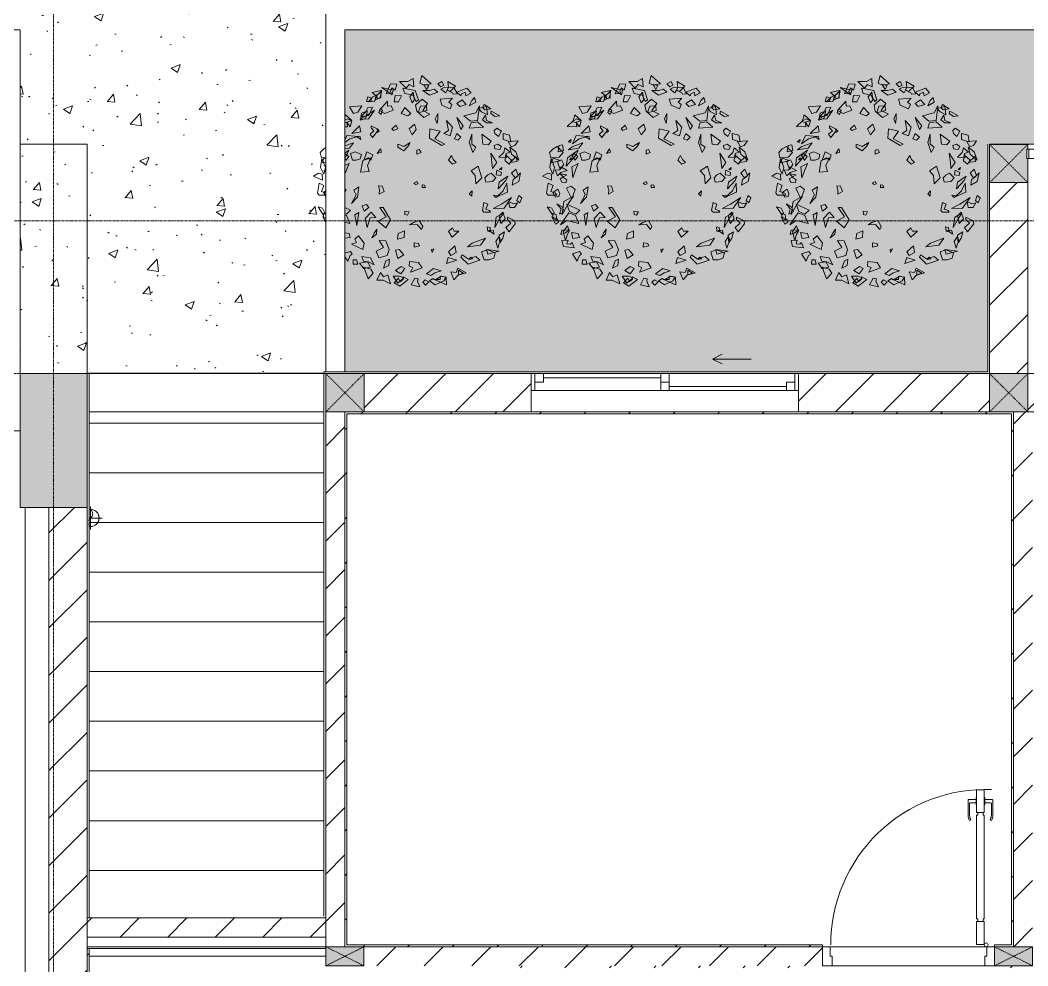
# Model space of a CAD drawing. Header units: millimetres. Extents: x 5359 to 218750, y -16347 to 109893.
# Drawn here: x 83377 to 88653, y 41437 to 46387 of the extents above; entities that cross this region are included whole.
import ezdxf

# ---------------------------------------------------------------- set-up
doc = ezdxf.new("R2010")
doc.units = ezdxf.units.MM
for name, pattern in [('Dash', [6, 3, -3]), ('Grid Line', [22.225, 12.7, -3.175, 3.175, -3.175]), ('IMPORT-CENTER _3_', [10.16, 6.35, -1.27, 1.27, -1.27]), ('IMPORT-Overhead', [3.96875, 2.38125, -1.5875])]:
    doc.linetypes.add(name, pattern=pattern)
for name, color, linetype, lineweight in [('0-1', 7, 'Continuous', 5), ('A-AREA-1', 41, 'IMPORT-Overhead', 9), ('A-DETL-GENF-1', 9, 'Continuous', 9), ('A-DOOR-1', 9, 'Continuous', 9), ('A-FLOR', 192, 'Continuous', 9), ('A-FLOR-1', 9, 'Continuous', 9), ('A-FLOR-HRAL', 11, 'Continuous', 9), ('A-FLOR-PATT', 8, 'Continuous', 9), ('A-GLAZ', 151, 'Continuous', 9), ('A-WALL', 113, 'Continuous', 9), ('A-WALL-1', 53, 'Continuous', 18), ('A-WALL-2', 9, 'Continuous', 9), ('A-WALL-3', 113, 'Continuous', 18), ('A-WALL-PATT-1', 10, 'Continuous', 9), ('A-WALL-PATT-2', 9, 'Continuous', 9), ('A-WALL-PATT-3', 111, 'Continuous', 9), ('G-IMPT', 8, 'Continuous', 9), ('G-IMPT-1', 8, 'IMPORT-CENTER _3_', 9), ('I-WALL-1', 53, 'Continuous', 18), ('I-WALL-2', 9, 'Continuous', 9), ('L-PLNT', 71, 'Continuous', 9), ('M-EQPM', 50, 'Continuous', 9), ('S-BEAM-1', 9, 'Continuous', 9), ('S-COLS', 52, 'Continuous', 9), ('S-COLS-1', 253, 'Continuous', 5), ('S-COLS-2', 53, 'Continuous', 18), ('S-COLS-3', 9, 'Continuous', 9), ('S-COLS-4', 52, 'Continuous', 18), ('S-COLS-5', 52, 'Dash', 9), ('S-COLS-HDLN', 52, 'Dash', 9), ('S-COLS-HDLN-1', 9, 'Dash', 9), ('S-GRID-1', 1, 'Grid Line', 9), ('S-STRS', 31, 'Continuous', 9)]:
    doc.layers.add(name, color=color, linetype=linetype, lineweight=lineweight)
pattern_1 = [(45, (0, 0), (-116.67262, 116.67262), [])]
pattern_2 = [(45, (0, 0), (-124.4508, 124.4508), [])]

# ---------------------------------------------------------------- blocks, each defined once
blk = doc.blocks.new('NCV_TKTC_KET CAU_rvt-1-TKCS_MB ĐỊNH VỊ CỔNG-HÀNG RÀO')
at = {"layer": 'S-COLS-1'}
blk.add_hatch(color=256, dxfattribs=at).paths.add_polyline_path([(83377.6, 43836.9), (83727.6, 43836.9), (83727.6, 44536.9), (83377.6, 44536.9)])
at = {"layer": 'S-BEAM-1'}
for p, q in [((80552.3, 44236.9), (83377.6, 44236.9)), ((83402.6, 43836.9), (83402.6, 40536.9)), ((83737.6, 41487.4), (84977.2, 41487.4))]:
    blk.add_line(p, q, dxfattribs=at)
at = {"layer": 'S-COLS-2'}
for p, q in [((83727.6, 44536.9), (83377.6, 44536.9)), ((83377.6, 44536.9), (83377.6, 43836.9)), ((83727.6, 43836.9), (83727.6, 44536.9)), ((83377.6, 43836.9), (83727.6, 43836.9))]:
    blk.add_line(p, q, dxfattribs=at)
blk = doc.blocks.new('DOOR_CW_01 CANH MO-PANEL KINH - DIW_01-900x2200-CỬA GỖ VÂN LAMINATE-553375-TKCS_MB ĐỊNH VỊ CỔNG-HÀNG RÀO')
at = {"layer": 'A-DETL-GENF-1'}
for p, q in [((-397, -182), (-397, -62)), ((-397, -62), (-357, -62)), ((-357, -62), (-357, -182)), ((-357, -182), (-397, -182)), ((-397, -196), (-391, -196)), ((-397, -738), (-397, -196)), ((-391, -196), (-391, -182)), ((-391, -182), (-363, -182)), ((-363, -182), (-363, -196)), ((-357, -196), (-363, -196)), ((-357, -196), (-357, -738)), ((-442, -737), (-442, -816.5)), ((-434, -799.5), (-434, -737)), ((-433.9, -711.2), (-427.3, -715.8)), ((-397, -738), (-391, -738)), ((-391, -752), (-391, -738)), ((-357, -738), (-363, -738)), ((-363, -738), (-363, -752)), ((-320.1, -711.2), (-326.7, -715.8)), ((-320, -799.5), (-320, -737)), ((-312, -737), (-312, -816.5)), ((-357, -752), (-397, -752)), ((-397, -752), (-397, -872)), ((-363, -752), (-391, -752)), ((-357, -872), (-357, -752)), ((-399, -820.5), (-438, -820.5)), ((-399, -803.5), (-430, -803.5)), ((-399, -792.2), (-399, -831.8)), ((-397, -792.2), (-399, -792.2)), ((-399, -831.8), (-397, -831.8)), ((-397, -792.2), (-397, -831.8)), ((-357, -792.2), (-357, -831.8)), ((-357, -792.2), (-355, -792.2)), ((-355, -831.8), (-357, -831.8)), ((-355, -792.2), (-355, -831.8)), ((-355, -803.5), (-324, -803.5)), ((-355, -820.5), (-316, -820.5)), ((-397, -872), (-357, -872))]:
    blk.add_line(p, q, dxfattribs=at)
blk.add_circle((-407, -60), 10, dxfattribs=at)
for centre, radius, start, end in [((-407, -60), 814, 268, 0), ((-397, -737), 45, 145, 180), ((-397, -737), 37, 145, 180), ((-357, -737), 37, 0, 35), ((-357, -737), 45, 360, 35), ((-438, -816.5), 4, 180, 270), ((-430, -799.5), 4, 180, 270), ((-324, -799.5), 4, 270, 0), ((-316, -816.5), 4, 270, 0)]:
    blk.add_arc(centre, radius, start, end, dxfattribs=at)
at = {"layer": 'A-DOOR-1'}
for p, q in [((-450, -50), (-450, 50)), ((-450, 50), (-400, 50)), ((-400, 50), (-400, 0)), ((400, 0), (400, 50)), ((400, 50), (450, 50)), ((450, 50), (450, -50)), ((-410, -50), (-450, -50)), ((-410, 0), (-410, -50)), ((-400, 0), (-410, 0)), ((-407, -50), (-382, -50)), ((410, 0), (400, 0)), ((410, -50), (410, 0)), ((450, -50), (410, -50))]:
    blk.add_line(p, q, dxfattribs=at)
blk = doc.blocks.new('G1_SOF - BO TRU - 100x200-V45-TKCS_MB ĐỊNH VỊ CỔNG-HÀNG RÀO')
at = {"layer": 'S-COLS-3'}
blk.add_hatch(color=256, dxfattribs=at).paths.add_polyline_path([(50, 100), (-50, 100), (-50, -100), (50, -100), (50, -64.6)])
at = {"layer": 'S-COLS-2'}
for p, q in [((-50, 100), (50, 100)), ((-50, -100), (-50, 100)), ((50, 100), (50, -100))]:
    blk.add_line(p, q, dxfattribs=at)
at = {"layer": 'S-COLS-HDLN-1'}
for p, q in [((50, -100), (-50, 100)), ((-50, -100), (50, 100))]:
    blk.add_line(p, q, dxfattribs=at)
blk = doc.blocks.new('G1_SOF - BO TRU - 100x200-V26-TKCS_MB ĐỊNH VỊ CỔNG-HÀNG RÀO')
at = {"layer": 'S-COLS-3'}
blk.add_hatch(color=256, dxfattribs=at).paths.add_polyline_path([(-50, -100), (50, -100), (50, 100), (-50, 100)])
at = {"layer": 'S-COLS-2'}
for p, q in [((-50, 100), (50, 100)), ((-50, -100), (-50, 100)), ((50, 100), (50, -100)), ((50, -100), (-50, -100))]:
    blk.add_line(p, q, dxfattribs=at)
at = {"layer": 'S-COLS-HDLN-1'}
for p, q in [((50, -100), (-50, 100)), ((-50, -100), (50, 100))]:
    blk.add_line(p, q, dxfattribs=at)
blk = doc.blocks.new('NCV_TKTC_TANG 1_rvt-1-TKCS_MB ĐỊNH VỊ CỔNG-HÀNG RÀO')
at = {"layer": 'A-WALL-PATT-1'}
h = blk.add_hatch(dxfattribs=at)
h.set_pattern_fill('FP_2', color=256, style=0, pattern_type=2)
h.set_pattern_definition(pattern_2)
h.paths.add_polyline_path([(84977.6, 41536.9), (85077.6, 41536.9), (85077.6, 44336.6), (84977.6, 44336.6), (84977.6, 42827.8)])
h = blk.add_hatch(dxfattribs=at)
h.set_pattern_fill('FP_2', color=256, style=0, pattern_type=2)
h.set_pattern_definition(pattern_2)
h.paths.add_polyline_path([(88577.6, 41536.9), (88677.6, 41536.9), (88677.6, 44336.6), (88577.6, 44336.6), (88577.6, 42827.8)])
h = blk.add_hatch(dxfattribs=at)
h.set_pattern_fill('FP_2', color=256, style=0, pattern_type=2)
h.set_pattern_definition(pattern_2)
h.paths.add_polyline_path([(85247.4, 41436.9), (87577.6, 41436.9), (87577.6, 41536.9), (85177.2, 41536.9), (85177.2, 41436.9)])
at = {"layer": 'A-WALL-PATT-2'}
h = blk.add_hatch(dxfattribs=at)
h.set_pattern_fill('FP_3', color=256, style=0, pattern_type=2)
h.set_pattern_definition(pattern_1)
h.paths.add_polyline_path([(85077.6, 41536.9), (85087.6, 41536.9), (85087.6, 44336.9), (85077.6, 44336.9), (85077.6, 42827.8)])
h = blk.add_hatch(dxfattribs=at)
h.set_pattern_fill('FP_3', color=256, style=0, pattern_type=2)
h.set_pattern_definition(pattern_1)
h.paths.add_polyline_path([(85247.4, 44326.9), (88577.6, 44326.9), (88577.6, 44336.9), (85087.6, 44336.9), (85087.6, 44326.9)])
h = blk.add_hatch(dxfattribs=at)
h.set_pattern_fill('FP_3', color=256, style=0, pattern_type=2)
h.set_pattern_definition(pattern_1)
h.paths.add_polyline_path([(88567.6, 41536.9), (88577.6, 41536.9), (88577.6, 44326.9), (88567.6, 44326.9), (88567.6, 41546.9)])
h = blk.add_hatch(dxfattribs=at)
h.set_pattern_fill('FP_3', color=256, style=0, pattern_type=2)
h.set_pattern_definition(pattern_1)
h.paths.add_polyline_path([(83737.6, 40446.9), (83737.6, 41526.9), (83727.6, 41526.9), (83727.6, 40446.9)])
h = blk.add_hatch(dxfattribs=at)
h.set_pattern_fill('FP_3', color=256, style=0, pattern_type=2)
h.set_pattern_definition(pattern_1)
h.paths.add_polyline_path([(88477.6, 41536.9), (88567.6, 41536.9), (88567.6, 41546.9), (88477.6, 41546.9)])
h.paths.add_polyline_path([(85087.6, 41536.9), (87577.6, 41536.9), (87577.6, 41546.9), (85087.6, 41546.9)])
h = blk.add_hatch(dxfattribs=at)
h.set_pattern_fill('FP_3', color=256, style=0, pattern_type=2)
h.set_pattern_definition(pattern_1)
h.paths.add_polyline_path([(88677.6, 41426.9), (88687.6, 41426.9), (88687.6, 41436.9), (88477.6, 41436.9), (88477.6, 41426.9), (88485.6, 41426.9)])
h.paths.add_polyline_path([(87569.6, 41426.9), (87577.6, 41426.9), (87577.6, 41436.9), (85877.6, 41436.9), (85877.6, 41426.9), (85887.6, 41426.9)])
at = {"layer": 'A-FLOR-1'}
for p, q in [((87617.6, 41536.9), (88437.6, 41536.9)), ((88437.6, 41536.9), (87617.6, 41536.9)), ((88427.6, 41436.9), (87627.6, 41436.9)), ((87627.6, 41436.9), (88427.6, 41436.9))]:
    blk.add_line(p, q, dxfattribs=at)
at = {"layer": 'A-WALL-1'}
for p, q in [((84977.6, 44336.6), (84977.6, 41536.9)), ((85077.6, 44336.6), (84977.6, 44336.6)), ((85077.6, 41536.9), (85077.6, 44336.6)), ((88677.6, 44336.6), (88577.6, 44336.6)), ((88577.6, 44336.6), (88577.6, 41536.9))]:
    blk.add_line(p, q, dxfattribs=at)
at = {"layer": 'A-WALL-2'}
for p, q in [((85177.2, 41536.9), (87577.6, 41536.9)), ((87577.6, 41536.9), (85177.2, 41536.9)), ((87617.6, 41536.9), (88437.6, 41536.9)), ((88427.6, 41436.9), (87627.6, 41436.9))]:
    blk.add_line(p, q, dxfattribs=at)
at = {"layer": 'I-WALL-1'}
for p, q in [((85087.6, 44336.9), (85077.6, 44336.9)), ((85077.6, 44336.9), (85077.6, 41536.9)), ((86052.6, 44336.9), (85087.6, 44336.9)), ((85087.6, 41546.9), (85087.6, 44326.9)), ((85087.6, 44326.9), (88567.6, 44326.9)), ((88577.6, 44336.9), (87452.6, 44336.9)), ((88567.6, 44326.9), (88567.6, 41546.9)), ((88577.6, 44326.9), (88577.6, 44336.9)), ((88577.6, 41536.9), (88577.6, 44326.9)), ((83727.6, 41526.9), (83727.6, 40446.9)), ((83737.6, 41526.9), (83727.6, 41526.9)), ((83737.6, 40446.9), (83737.6, 41526.9)), ((87577.6, 41546.9), (85087.6, 41546.9)), ((87577.6, 41536.9), (87577.6, 41546.9)), ((88567.6, 41546.9), (88477.6, 41546.9)), ((88477.6, 41546.9), (88477.6, 41536.9))]:
    blk.add_line(p, q, dxfattribs=at)
at = {"layer": 'I-WALL-2'}
for p, q in [((83727.6, 41536.9), (84977.2, 41536.9)), ((84977.2, 41526.9), (83737.6, 41526.9))]:
    blk.add_line(p, q, dxfattribs=at)
at = {"layer": 'A-DOOR-1', "rotation": 180}
blk.add_blockref('DOOR_CW_01 CANH MO-PANEL KINH - DIW_01-900x2200-CỬA GỖ VÂN LAMINATE-553375-TKCS_MB ĐỊNH VỊ CỔNG-HÀNG RÀO', (88027.6, 41486.9), dxfattribs=at)
at = {"layer": 'S-COLS-3', "rotation": 270.0000000000011}
for name, p in [('G1_SOF - BO TRU - 100x200-V26-TKCS_MB ĐỊNH VỊ CỔNG-HÀNG RÀO', (85077.2, 41486.9)), ('G1_SOF - BO TRU - 100x200-V45-TKCS_MB ĐỊNH VỊ CỔNG-HÀNG RÀO', (88577.6, 41486.9))]:
    blk.add_blockref(name, p, dxfattribs=at)
blk = doc.blocks.new('1_FAMILY RVT - W01-WxH 1400x1400xmm-389822-TKCS_MB ĐỊNH VỊ CỔNG-HÀNG RÀO')
at = {"layer": 'A-GLAZ'}
for p, q in [((248.4, 172.39), (299.2, 197.79)), ((248.4, 172.39), (299.2, 146.99)), ((248.4, 172.39), (451.6, 172.39)), ((-700, 96.19), (-700, -103.81)), ((700, 96.19), (-700, 96.19)), ((-700, 96.19), (-636.5, 96.19)), ((-680.95, 96.19), (-680.95, 7.29)), ((-636.5, 96.19), (-22.225, 96.19)), ((-636.5, 96.19), (-636.5, 51.74)), ((-636.5, 73.965), (-22.225, 73.965)), ((-22.225, 7.29), (-22.225, 96.19)), ((-22.225, 96.19), (22.225, 96.19)), ((22.225, 96.19), (680.95, 96.19)), ((22.225, 96.19), (22.225, 7.29)), ((680.95, 96.19), (700, 96.19)), ((680.95, 96.19), (680.95, 7.29)), ((700, -103.81), (700, 96.19)), ((-700, 7.29), (-680.95, 7.29)), ((-636.5, 51.74), (-680.95, 51.74)), ((-680.95, 7.29), (-22.225, 7.29)), ((22.225, 51.74), (-22.225, 51.74)), ((-22.225, 7.29), (22.225, 7.29)), ((22.225, 29.515), (636.5, 29.515)), ((22.225, 7.29), (636.5, 7.29)), ((636.5, 51.74), (636.5, 7.29)), ((680.95, 51.74), (636.5, 51.74)), ((636.5, 7.29), (700, 7.29)), ((-700, -103.81), (700, -103.81))]:
    blk.add_line(p, q, dxfattribs=at)
blk = doc.blocks.new('Railing - 50 x 10mm-1251311-TKCS_MB ĐỊNH VỊ CỔNG-HÀNG RÀO')
at = {"layer": 'A-FLOR-HRAL'}
for p, q in [((25, 5), (-25, 5)), ((-25, 5), (-25, -5)), ((25, -5), (25, 5)), ((-25, -5), (25, -5))]:
    blk.add_line(p, q, dxfattribs=at)
blk = doc.blocks.new('Railing - Railing-1601247-TKCS_MB ĐỊNH VỊ CỔNG-HÀNG RÀO')
at = {"layer": 'A-FLOR-HRAL'}
for p, q in [((91647.6, 45712.4), (88657.6, 45712.4)), ((88657.6, 45662.4), (91647.6, 45662.4))]:
    blk.add_line(p, q, dxfattribs=at)
at = {"extrusion": (0, 0, -1), "zscale": -1, "rotation": 90}
for p in [(-88652.6, 45687.4), (-91652.6, 45687.4)]:
    blk.add_blockref('Railing - 50 x 10mm-1251311-TKCS_MB ĐỊNH VỊ CỔNG-HÀNG RÀO', p, dxfattribs=at)
blk = doc.blocks.new('TKTC_XREF_251221_MB TANG 1 - TKTC_XREF_260130_MB TANG 1_dwg_$cc-V225-TKCS_MB ĐỊNH VỊ CỔNG-HÀNG RÀO')
at = {"layer": 'G-IMPT'}
for centre, radius, start, end in [((0, 0), 0.5, 80.07721, 279.15902), ((0, 0), 0.5, 90, 270), ((0.188, 0.25), 0.313, 126.8699, 233.1301), ((-0.188, -0.25), 0.313, 15.86253, 53.1301), ((-0.188, -0.25), 0.312, 306.8699, 343.71778)]:
    blk.add_arc(centre, radius, start, end, dxfattribs=at)
at = {"layer": 'G-IMPT-1'}
for p, q in [((0, -0.673), (0, 0.673)), ((-0.673, 0), (0.089, 0))]:
    blk.add_line(p, q, dxfattribs=at)
blk = doc.blocks.new('TKTC_XREF_251221_MB TANG 1 - TKTC_XREF_260130_MB TANG 1_dwg-4202109-TKCS_MB ĐỊNH VỊ CỔNG-HÀNG RÀO')
at = {"layer": 'G-IMPT'}
blk.add_line((-108099.1, -355607.7), (-114699.1, -355607.7), dxfattribs=at)
at = {"layer": 'G-IMPT', "flags": 128}
blk.add_lwpolyline([(-118184.1, -356807.7), (-119424.1, -356807.7), (-119424.1, -355607.7), (-119774.5, -355607.7)], dxfattribs=at)
at = {"extrusion": (0, 0, -1), "xscale": 90.00000000005068, "yscale": 90.00000000005068, "zscale": -90.00000000005069, "rotation": 0.3740267799372842}
blk.add_blockref('TKTC_XREF_251221_MB TANG 1 - TKTC_XREF_260130_MB TANG 1_dwg_$cc-V225-TKCS_MB ĐỊNH VỊ CỔNG-HÀNG RÀO', (119406.1, -357565.5), dxfattribs=at)
blk = doc.blocks.new('TKTC_XREF_251221_MB TANG 1 - TKTC_XREF_251221_MB TANG 1-2038492-TKCS_MB ĐỊNH VỊ CỔNG-HÀNG RÀO')
blk.add_blockref('TKTC_XREF_251221_MB TANG 1 - TKTC_XREF_260130_MB TANG 1_dwg-4202109-TKCS_MB ĐỊNH VỊ CỔNG-HÀNG RÀO', (169499.1, 384109.7))
blk = doc.blocks.new('CAY BACH TRINH - CAY BACH TRINH_dwg-V274-TKCS_MB ĐỊNH VỊ CỔNG-HÀNG RÀO')
at = {"layer": 'G-IMPT'}
for p, q in [((-1595, 553), (-1563, 571)), ((-1250, 598), (-1109, 650)), ((-1619, 320), (-1563, 337)), ((-1250, -505), (-1224, -515)), ((-1173, -669), (-1250, -651))]:
    blk.add_line(p, q, dxfattribs=at)
at = {"layer": 'G-IMPT', "flags": 128}
for points in [[(-357, 1653), (-250, 1541), (-201, 1603), (-123, 1566), (-133, 1703), (-220, 1653)], [(7, 1749), (-25, 1628), (43, 1591), (160, 1616)], [(335, 1653), (267, 1616), (316, 1566), (365, 1591)], [(423, 1516), (443, 1553), (433, 1653), (560, 1578), (472, 1491)], [(-715, 1368), (-728, 1408), (-805, 1472), (-663, 1508), (-663, 1385)], [(-648, 1504), (-672, 1392), (-758, 1347), (-746, 1419), (-706, 1444)], [(-477, 1437), (-459, 1512), (-646, 1555)], [(-578, 1452), (-505, 1613), (-404, 1608), (-431, 1511), (-482, 1548), (-505, 1489), (-486, 1456)], [(-83, 1327), (-48, 1351), (-99, 1506), (-301, 1542), (-270, 1454), (-140, 1428)], [(23, 1503), (131, 1428), (267, 1478), (209, 1528), (131, 1503)], [(121, 1587), (40, 1602), (86, 1521)], [(533, 1553), (590, 1452), (520, 1446), (509, 1467), (423, 1512), (399, 1468), (319, 1525), (383, 1562)], [(579, 1478), (745, 1541), (813, 1466), (725, 1416), (716, 1478), (657, 1453), (647, 1416)], [(-874, 1403), (-896, 1328), (-826, 1327), (-809, 1379)], [(-870, 1320), (-769, 1323), (-719, 1438), (-798, 1395)], [(-556, 1333), (-692, 1179), (-600, 1129), (-460, 1181), (-492, 1255), (-553, 1247)], [(-428, 1425), (-446, 1319), (-376, 1318), (-327, 1420)], [(-133, 1478), (-191, 1403), (-152, 1303), (-113, 1353)], [(14, 1366), (-94, 1266), (-74, 1166), (43, 1066), (140, 1116), (23, 1178), (101, 1291)], [(511, 1378), (306, 1366), (335, 1266), (472, 1203), (501, 1278), (452, 1316)], [(667, 1353), (579, 1291), (628, 1241), (735, 1278)], [(871, 1391), (823, 1341), (784, 1253), (891, 1316)], [(-1174, 1238), (-1112, 1130), (-1037, 1152), (-972, 1252)], [(-766, 1181), (-866, 1042), (-1009, 1038), (-900, 1094)], [(-996, 1019), (-915, 1047), (-883, 1171), (-978, 1137)], [(-989, 1076), (-860, 1099), (-799, 1231), (-876, 1225), (-913, 1152)], [(-697, 1145), (-671, 1210), (-634, 1180), (-660, 1114)], [(-269, 1228), (-328, 1128), (-220, 1091), (-172, 1128)], [(-50, 1140), (92, 1178), (86, 1252), (-14, 1249)], [(696, 1091), (891, 1141), (949, 1253), (920, 1016), (803, 1003)], [(1064, 1244), (1080, 1108), (985, 1158), (937, 1212)], [(1027, 1278), (998, 1228), (1037, 1191), (1135, 1203)], [(1144, 1166), (1135, 1128), (1203, 1078), (1281, 1091)], [(267, 1128), (228, 1041), (257, 966), (267, 1041)], [(413, 1016), (443, 853), (365, 803), (472, 766), (511, 903)], [(647, 866), (579, 1066), (686, 928)], [(813, 978), (784, 891), (1018, 903), (920, 991)], [(1047, 1103), (998, 1028), (1066, 978), (1164, 978), (1066, 1016)], [(-1010, 928), (-1137, 803), (-990, 828)], [(-840, 791), (-799, 735), (-718, 839), (-724, 876), (-821, 927), (-821, 894), (-775, 847)], [(-717, 878), (-717, 816), (-688, 841)], [(-415, 941), (-483, 878), (-454, 853), (-386, 878)], [(-113, 953), (-201, 878), (-152, 778), (-84, 866)], [(140, 878), (131, 728), (335, 603), (384, 628), (218, 716), (306, 841)], [(1261, 753), (1203, 803), (1193, 853), (1232, 891), (1310, 841)], [(-993, 702), (-1009, 756), (-1064, 751)], [(579, 803), (540, 716), (599, 691), (647, 741)], [(823, 791), (784, 653), (842, 491), (891, 578), (823, 628)], [(988, 791), (1008, 628), (1096, 616), (1144, 678)], [(1339, 702), (1463, 665), (1444, 774), (1337, 802)], [(1422, 673), (1471, 586), (1531, 604), (1583, 684)], [(-1065, 367), (-1127, 366), (-1158, 473), (-1082, 500), (-981, 458), (-1000, 389)], [(-942, 366), (-893, 503), (-795, 453), (-825, 366), (-873, 403)], [(-721, 477), (-654, 499), (-671, 550)], [(-220, 591), (-289, 516), (-386, 578), (-386, 628), (-289, 591), (-181, 653)], [(-74, 528), (-35, 541), (-6, 491), (-74, 466)], [(1310, 591), (1252, 628), (1193, 603), (1203, 553), (1281, 541)], [(1270, 413), (1394, 410), (1386, 473), (1452, 496), (1368, 568), (1347, 490)], [(1447, 578), (1476, 466), (1593, 366), (1544, 503)], [(-1597, 135), (-1570, 248), (-1626, 391), (-1648, 247)], [(-855, 181), (-881, 279), (-825, 405), (-958, 362), (-994, 169)], [(491, 441), (443, 366), (511, 303), (569, 328), (521, 378)], [(1135, 478), (1232, 328), (1164, 228), (1154, 328)], [(1378, 453), (1369, 353), (1437, 303), (1476, 366)], [(1553, 425), (1451, 325), (1568, 345)], [(813, 191), (881, 116), (891, -22), (988, 78), (930, 266)], [(1310, 166), (1300, 116), (1222, 128), (1232, 203)], [(1319, 245), (1280, 215), (1311, 205)], [(1476, 153), (1534, 78), (1583, 116), (1544, 216)], [(-1619, 40), (-1622, 139), (-1683, 152), (-1767, 105)], [(-74, 16), (-123, -9), (-94, -34), (-55, -22)], [(1085, 125), (1140, 155), (1218, 75), (1163, 15), (1054, 5), (1038, 75)], [(1256, -105), (1272, 5), (1412, 105), (1381, 35)], [(1624, 156), (1594, 16), (1487, -41), (1502, 50), (1551, 81)], [(-1145, -345), (-1046, -242), (-1021, -71), (-1105, -125), (-1069, -201)], [(-688, -191), (-610, -147), (-641, -60), (-704, -55), (-685, -122)], [(11, -79), (65, -80), (51, -44), (11, -37)], [(832, -134), (784, -184), (823, -222)], [(1398, -9), (1408, -159), (1232, -234), (1339, -134)], [(1085, -355), (1023, -325), (999, -455), (1023, -485), (1132, -485), (1116, -455), (1054, -435)], [(1477, -247), (1352, -421), (1173, -426), (1309, -356)], [(1179, -205), (1218, -245), (1264, -215)], [(1427, -309), (1447, -409), (1525, -409), (1573, -334), (1505, -346)], [(1563, -293), (1595, -211), (1641, -250), (1609, -331)], [(-1604, -526), (-1578, -497), (-1615, -421), (-1690, -396)], [(-1024, -493), (-1058, -702), (-1088, -530)], [(-935, -470), (-860, -411), (-900, -361), (-966, -383)], [(-888, -735), (-838, -578), (-745, -570), (-823, -487), (-921, -590)], [(-582, -741), (-504, -613), (-626, -407), (-681, -406), (-575, -561), (-711, -631)], [(-229, -532), (-269, -525), (-272, -467), (-200, -477)], [(1330, -484), (1271, -546), (1300, -671), (1369, -596)], [(-129, -656), (-34, -622), (23, -722), (0, -767), (-69, -688), (-193, -693)], [(1202, -735), (1225, -565), (1350, -495), (1280, -595)], [(1384, -736), (1435, -805), (1537, -675), (1529, -628), (1408, -565), (1408, -607), (1465, -665)], [(-811, -903), (-736, -844), (-727, -764), (-770, -826)], [(-393, -926), (-281, -901), (-277, -790), (-378, -835)], [(614, -795), (506, -893), (444, -803), (510, -740), (536, -796)], [(1124, -735), (1132, -805), (1085, -795), (1077, -725)], [(1193, -846), (1173, -780), (1104, -785)], [(1359, -809), (1271, -859), (1281, -984), (1330, -909)], [(-1144, -1010), (-957, -1095), (-936, -993), (-1027, -873), (-1088, -926), (-1063, -982)], [(-698, -1231), (-557, -1193), (-527, -1096), (-584, -953), (-693, -951), (-619, -1061), (-741, -1124)], [(-120, -1056), (-31, -1033), (-45, -997), (-117, -988)], [(1048, -911), (967, -1024), (753, -1052), (829, -993)], [(1249, -1075), (1218, -965), (1272, -885), (1295, -955), (1272, -995)], [(-384, -1242), (-286, -1181), (-363, -1098), (-424, -1108)], [(176, -1143), (205, -1087), (168, -1096)], [(550, -1034), (443, -1134), (482, -1196), (569, -1146)], [(1103, -1266), (1025, -1267), (986, -1133), (1081, -1099), (1208, -1151), (1184, -1238)], [(1066, -1096), (1086, -1171), (1271, -1121)], [(-1117, -1335), (-1039, -1334), (-1059, -1267), (-1114, -1266)], [(-883, -1296), (-1010, -1321), (-942, -1409), (-834, -1384)], [(-771, -1348), (-831, -1232), (-975, -1212), (-947, -1284), (-866, -1298)], [(-622, -1399), (-535, -1360), (-523, -1254), (-580, -1280)], [(-180, -1469), (12, -1396), (-45, -1309), (-194, -1290), (-200, -1370), (-142, -1392)], [(411, -1324), (581, -1272), (441, -1226)], [(667, -1184), (647, -1221), (764, -1334), (959, -1271), (891, -1209), (764, -1246)], [(775, -1261), (835, -1251), (807, -1222)], [(-872, -1573), (-787, -1482), (-829, -1416), (-944, -1384)], [(-505, -1659), (-547, -1509), (-620, -1542), (-671, -1472), (-727, -1598), (-626, -1595)], [(-336, -1491), (-270, -1405), (-332, -1372), (-423, -1439)], [(323, -1445), (199, -1404), (83, -1492), (153, -1523), (221, -1476)], [(731, -1476), (595, -1400), (567, -1474), (481, -1461), (531, -1590), (600, -1516)], [(608, -1509), (686, -1484), (608, -1434)], [(-386, -1646), (-464, -1534), (-357, -1534), (-289, -1559)], [(-215, -1584), (-355, -1693), (-443, -1641), (-373, -1567), (-346, -1624), (-297, -1583), (-299, -1545)], [(-55, -1574), (-63, -1616), (-24, -1708), (-167, -1674), (-109, -1565)], [(69, -1680), (123, -1624), (62, -1590), (23, -1629)], [(228, -1671), (131, -1609), (189, -1571), (209, -1584), (306, -1584), (306, -1534), (404, -1546), (365, -1609)], [(411, -1674), (406, -1550), (330, -1534), (226, -1592)]]:
    blk.add_lwpolyline(points, close=True, dxfattribs=at)
for points in [[(-1250, 911), (-1208, 910), (-1218, 988), (-1136, 1017), (-1240, 1107), (-1250, 1073)], [(-1164, 910), (-1135, 1007), (-1204, 1044), (-1250, 1018)], [(-1250, 990), (-1216, 980), (-1164, 910)], [(-1250, 695), (-1217, 768), (-1027, 752), (-1169, 714), (-1250, 653)], [(-1563, 410), (-1634, 403), (-1653, 491), (-1595, 553)], [(-1109, 650), (-1174, 560), (-1250, 550)], [(-1250, 482), (-1185, 528), (-1224, 441), (-1250, 412)], [(-1563, 388), (-1595, 398), (-1619, 320)], [(-1250, 474), (-1188, 428), (-1232, 366), (-1250, 391)], [(-1250, 277), (-1183, 312), (-1221, 219), (-1250, 142)], [(-1595, -47), (-1673, -9), (-1702, -172), (-1673, -209), (-1563, -209)], [(-1563, -169), (-1634, -147), (-1595, -47)], [(-1563, -225), (-1599, -161), (-1563, -138)], [(-1250, -161), (-1232, -115), (-1250, -102)], [(-1224, -515), (-1157, -451), (-1250, -408)], [(-1563, -582), (-1613, -563), (-1563, -662)], [(-1563, -603), (-1595, -596), (-1604, -509), (-1563, -518)], [(-1250, -532), (-1227, -542), (-1173, -669)], [(-1250, -912), (-1163, -901), (-1183, -834), (-1250, -823)], [(-1250, -1155), (-1162, -1128), (-1130, -1172)], [(-1130, -1172), (-1165, -1196), (-1203, -1289), (-1250, -1213)]]:
    blk.add_lwpolyline(points, dxfattribs=at)
blk = doc.blocks.new('CAY BACH TRINH - CAY BACH TRINH-V275-TKCS_MB ĐỊNH VỊ CỔNG-HÀNG RÀO')
at = {"xscale": 0.3200000000000001, "yscale": 0.3200000000000001, "zscale": 0.3200000000000001}
blk.add_blockref('CAY BACH TRINH - CAY BACH TRINH_dwg-V274-TKCS_MB ĐỊNH VỊ CỔNG-HÀNG RÀO', (0, 0), dxfattribs=at)
blk = doc.blocks.new('CAY BACH TRINH - CAY BACH TRINH_dwg-2249800-TKCS_MB ĐỊNH VỊ CỔNG-HÀNG RÀO')
at = {"layer": 'G-IMPT', "flags": 128}
for points in [[(-357, 1653), (-250, 1541), (-201, 1603), (-123, 1566), (-133, 1703), (-220, 1653)], [(7, 1749), (-25, 1628), (43, 1591), (160, 1616)], [(335, 1653), (267, 1616), (316, 1566), (365, 1591)], [(423, 1516), (443, 1553), (433, 1653), (560, 1578), (472, 1491)], [(-715, 1368), (-728, 1408), (-805, 1472), (-663, 1508), (-663, 1385)], [(-648, 1504), (-672, 1392), (-758, 1347), (-746, 1419), (-706, 1444)], [(-477, 1437), (-459, 1512), (-646, 1555)], [(-578, 1452), (-505, 1613), (-404, 1608), (-431, 1511), (-482, 1548), (-505, 1489), (-486, 1456)], [(-83, 1327), (-48, 1351), (-99, 1506), (-301, 1542), (-270, 1454), (-140, 1428)], [(23, 1503), (131, 1428), (267, 1478), (209, 1528), (131, 1503)], [(121, 1587), (40, 1602), (86, 1521)], [(533, 1553), (590, 1452), (520, 1446), (509, 1467), (423, 1512), (399, 1468), (319, 1525), (383, 1562)], [(579, 1478), (745, 1541), (813, 1466), (725, 1416), (716, 1478), (657, 1453), (647, 1416)], [(-874, 1403), (-896, 1328), (-826, 1327), (-809, 1379)], [(-870, 1320), (-769, 1323), (-719, 1438), (-798, 1395)], [(-556, 1333), (-692, 1179), (-600, 1129), (-460, 1181), (-492, 1255), (-553, 1247)], [(-428, 1425), (-446, 1319), (-376, 1318), (-327, 1420)], [(-133, 1478), (-191, 1403), (-152, 1303), (-113, 1353)], [(14, 1366), (-94, 1266), (-74, 1166), (43, 1066), (140, 1116), (23, 1178), (101, 1291)], [(511, 1378), (306, 1366), (335, 1266), (472, 1203), (501, 1278), (452, 1316)], [(667, 1353), (579, 1291), (628, 1241), (735, 1278)], [(871, 1391), (823, 1341), (784, 1253), (891, 1316)], [(-1174, 1238), (-1112, 1130), (-1037, 1152), (-972, 1252)], [(-766, 1181), (-866, 1042), (-1009, 1038), (-900, 1094)], [(-996, 1019), (-915, 1047), (-883, 1171), (-978, 1137)], [(-989, 1076), (-860, 1099), (-799, 1231), (-876, 1225), (-913, 1152)], [(-697, 1145), (-671, 1210), (-634, 1180), (-660, 1114)], [(-269, 1228), (-328, 1128), (-220, 1091), (-172, 1128)], [(-50, 1140), (92, 1178), (86, 1252), (-14, 1249)], [(696, 1091), (891, 1141), (949, 1253), (920, 1016), (803, 1003)], [(1064, 1244), (1080, 1108), (985, 1158), (937, 1212)], [(1027, 1278), (998, 1228), (1037, 1191), (1135, 1203)], [(1144, 1166), (1135, 1128), (1203, 1078), (1281, 1091)], [(-1364, 914), (-1208, 910), (-1218, 988), (-1136, 1017), (-1240, 1107), (-1267, 1010)], [(-1164, 910), (-1135, 1007), (-1204, 1044), (-1282, 1000), (-1216, 980)], [(267, 1128), (228, 1041), (257, 966), (267, 1041)], [(413, 1016), (443, 853), (365, 803), (472, 766), (511, 903)], [(647, 866), (579, 1066), (686, 928)], [(813, 978), (784, 891), (1018, 903), (920, 991)], [(1047, 1103), (998, 1028), (1066, 978), (1164, 978), (1066, 1016)], [(-1010, 928), (-1137, 803), (-990, 828)], [(-840, 791), (-799, 735), (-718, 839), (-724, 876), (-821, 927), (-821, 894), (-775, 847)], [(-717, 878), (-717, 816), (-688, 841)], [(-415, 941), (-483, 878), (-454, 853), (-386, 878)], [(-113, 953), (-201, 878), (-152, 778), (-84, 866)], [(140, 878), (131, 728), (335, 603), (384, 628), (218, 716), (306, 841)], [(1261, 753), (1203, 803), (1193, 853), (1232, 891), (1310, 841)], [(-1302, 703), (-1351, 666), (-1312, 653)], [(-1279, 631), (-1217, 768), (-1027, 752), (-1169, 714)], [(-993, 702), (-1009, 756), (-1064, 751)], [(579, 803), (540, 716), (599, 691), (647, 741)], [(823, 791), (784, 653), (842, 491), (891, 578), (823, 628)], [(988, 791), (1008, 628), (1096, 616), (1144, 678)], [(1339, 702), (1463, 665), (1444, 774), (1337, 802)], [(1422, 673), (1471, 586), (1531, 604), (1583, 684)], [(-1595, 553), (-1527, 591), (-1429, 491), (-1497, 416), (-1634, 403), (-1653, 491)], [(-1424, 524), (-1440, 618), (-1501, 607), (-1513, 501)], [(-1380, 266), (-1361, 403), (-1185, 528), (-1224, 441)], [(-1109, 650), (-1174, 560), (-1345, 537), (-1285, 585)], [(-1065, 367), (-1127, 366), (-1158, 473), (-1082, 500), (-981, 458), (-1000, 389)], [(-942, 366), (-893, 503), (-795, 453), (-825, 366), (-873, 403)], [(-721, 477), (-654, 499), (-671, 550)], [(-220, 591), (-289, 516), (-386, 578), (-386, 628), (-289, 591), (-181, 653)], [(-74, 528), (-35, 541), (-6, 491), (-74, 466)], [(1310, 591), (1252, 628), (1193, 603), (1203, 553), (1281, 541)], [(1270, 413), (1394, 410), (1386, 473), (1452, 496), (1368, 568), (1347, 490)], [(1447, 578), (1476, 466), (1593, 366), (1544, 503)], [(-1597, 135), (-1570, 248), (-1626, 391), (-1648, 247)], [(-1619, 320), (-1482, 361), (-1595, 398)], [(-1478, 213), (-1422, 297), (-1459, 373), (-1523, 336)], [(-1328, 370), (-1279, 378), (-1302, 402)], [(-1283, 435), (-1251, 475), (-1188, 428), (-1232, 366)], [(-855, 181), (-881, 279), (-825, 405), (-958, 362), (-994, 169)], [(491, 441), (443, 366), (511, 303), (569, 328), (521, 378)], [(1135, 478), (1232, 328), (1164, 228), (1154, 328)], [(1378, 453), (1369, 353), (1437, 303), (1476, 366)], [(1553, 425), (1451, 325), (1568, 345)], [(-1363, 198), (-1471, 259), (-1494, 200), (-1562, 210), (-1523, 107), (-1467, 166)], [(-1274, 77), (-1290, 255), (-1183, 312), (-1221, 219)], [(813, 191), (881, 116), (891, -22), (988, 78), (930, 266)], [(1310, 166), (1300, 116), (1222, 128), (1232, 203)], [(1319, 245), (1280, 215), (1311, 205)], [(1476, 153), (1534, 78), (1583, 116), (1544, 216)], [(-1619, 40), (-1622, 139), (-1683, 152), (-1767, 105)], [(-1482, 60), (-1448, -1), (-1384, -6), (-1369, 43), (-1433, 90)], [(-1478, 141), (-1429, 91), (-1371, 128)], [(-74, 16), (-123, -9), (-94, -34), (-55, -22)], [(1085, 125), (1140, 155), (1218, 75), (1163, 15), (1054, 5), (1038, 75)], [(1256, -105), (1272, 5), (1412, 105), (1381, 35)], [(1624, 156), (1594, 16), (1487, -41), (1502, 50), (1551, 81)], [(-1595, -47), (-1673, -9), (-1702, -172), (-1673, -209), (-1536, -209), (-1556, -172), (-1634, -147)], [(-1515, -106), (-1486, -178), (-1501, -227), (-1553, -242), (-1599, -161)], [(-1291, -267), (-1232, -115), (-1304, -62), (-1376, -95)], [(-1145, -345), (-1046, -242), (-1021, -71), (-1105, -125), (-1069, -201)], [(-688, -191), (-610, -147), (-641, -60), (-704, -55), (-685, -122)], [(11, -79), (65, -80), (51, -44), (11, -37)], [(832, -134), (784, -184), (823, -222)], [(1398, -9), (1408, -159), (1232, -234), (1339, -134)], [(-1449, -521), (-1419, -309), (-1263, -222), (-1351, -346)], [(1085, -355), (1023, -325), (999, -455), (1023, -485), (1132, -485), (1116, -455), (1054, -435)], [(1477, -247), (1352, -421), (1173, -426), (1309, -356)], [(1179, -205), (1218, -245), (1264, -215)], [(1427, -309), (1447, -409), (1525, -409), (1573, -334), (1505, -346)], [(1563, -293), (1595, -211), (1641, -250), (1609, -331)], [(-1604, -526), (-1578, -497), (-1615, -421), (-1690, -396)], [(-1489, -516), (-1411, -473), (-1448, -396), (-1534, -351), (-1465, -430)], [(-1224, -515), (-1157, -451), (-1369, -353), (-1324, -476)], [(-1024, -493), (-1058, -702), (-1088, -530)], [(-935, -470), (-860, -411), (-900, -361), (-966, -383)], [(-888, -735), (-838, -578), (-745, -570), (-823, -487), (-921, -590)], [(-582, -741), (-504, -613), (-626, -407), (-681, -406), (-575, -561), (-711, -631)], [(-229, -532), (-269, -525), (-272, -467), (-200, -477)], [(1330, -484), (1271, -546), (1300, -671), (1369, -596)], [(-1553, -680), (-1504, -649), (-1521, -598), (-1613, -563)], [(-1546, -521), (-1536, -609), (-1595, -596), (-1604, -509)], [(-1173, -669), (-1368, -622), (-1473, -694), (-1336, -498), (-1227, -542)], [(-129, -656), (-34, -622), (23, -722), (0, -767), (-69, -688), (-193, -693)], [(1202, -735), (1225, -565), (1350, -495), (1280, -595)], [(1384, -736), (1435, -805), (1537, -675), (1529, -628), (1408, -565), (1408, -607), (1465, -665)], [(-1468, -852), (-1402, -831), (-1326, -772), (-1450, -777)], [(-1390, -946), (-1429, -809), (-1361, -709), (-1332, -796), (-1361, -846)], [(-1270, -915), (-1163, -901), (-1183, -834), (-1295, -817)], [(-811, -903), (-736, -844), (-727, -764), (-770, -826)], [(-393, -926), (-281, -901), (-277, -790), (-378, -835)], [(614, -795), (506, -893), (444, -803), (510, -740), (536, -796)], [(1124, -735), (1132, -805), (1085, -795), (1077, -725)], [(1193, -846), (1173, -780), (1104, -785)], [(1359, -809), (1271, -859), (1281, -984), (1330, -909)], [(-1251, -1066), (-1426, -1044), (-1452, -946), (-1351, -943), (-1371, -1002), (-1308, -1008), (-1282, -979)], [(-1144, -1010), (-957, -1095), (-936, -993), (-1027, -873), (-1088, -926), (-1063, -982)], [(-698, -1231), (-557, -1193), (-527, -1096), (-584, -953), (-693, -951), (-619, -1061), (-741, -1124)], [(-120, -1056), (-31, -1033), (-45, -997), (-117, -988)], [(1048, -911), (967, -1024), (753, -1052), (829, -993)], [(1249, -1075), (1218, -965), (1272, -885), (1295, -955), (1272, -995)], [(-1130, -1172), (-1165, -1196), (-1203, -1289), (-1280, -1164), (-1162, -1128)], [(-384, -1242), (-286, -1181), (-363, -1098), (-424, -1108)], [(176, -1143), (205, -1087), (168, -1096)], [(550, -1034), (443, -1134), (482, -1196), (569, -1146)], [(1103, -1266), (1025, -1267), (986, -1133), (1081, -1099), (1208, -1151), (1184, -1238)], [(1066, -1096), (1086, -1171), (1271, -1121)], [(-1117, -1335), (-1039, -1334), (-1059, -1267), (-1114, -1266)], [(-883, -1296), (-1010, -1321), (-942, -1409), (-834, -1384)], [(-771, -1348), (-831, -1232), (-975, -1212), (-947, -1284), (-866, -1298)], [(-622, -1399), (-535, -1360), (-523, -1254), (-580, -1280)], [(-180, -1469), (12, -1396), (-45, -1309), (-194, -1290), (-200, -1370), (-142, -1392)], [(411, -1324), (581, -1272), (441, -1226)], [(667, -1184), (647, -1221), (764, -1334), (959, -1271), (891, -1209), (764, -1246)], [(775, -1261), (835, -1251), (807, -1222)], [(-872, -1573), (-787, -1482), (-829, -1416), (-944, -1384)], [(-505, -1659), (-547, -1509), (-620, -1542), (-671, -1472), (-727, -1598), (-626, -1595)], [(-336, -1491), (-270, -1405), (-332, -1372), (-423, -1439)], [(323, -1445), (199, -1404), (83, -1492), (153, -1523), (221, -1476)], [(731, -1476), (595, -1400), (567, -1474), (481, -1461), (531, -1590), (600, -1516)], [(608, -1509), (686, -1484), (608, -1434)], [(-386, -1646), (-464, -1534), (-357, -1534), (-289, -1559)], [(-215, -1584), (-355, -1693), (-443, -1641), (-373, -1567), (-346, -1624), (-297, -1583), (-299, -1545)], [(-55, -1574), (-63, -1616), (-24, -1708), (-167, -1674), (-109, -1565)], [(69, -1680), (123, -1624), (62, -1590), (23, -1629)], [(228, -1671), (131, -1609), (189, -1571), (209, -1584), (306, -1584), (306, -1534), (404, -1546), (365, -1609)], [(411, -1674), (406, -1550), (330, -1534), (226, -1592)]]:
    blk.add_lwpolyline(points, close=True, dxfattribs=at)
blk = doc.blocks.new('CAY BACH TRINH - CAY BACH TRINH-2249732-TKCS_MB ĐỊNH VỊ CỔNG-HÀNG RÀO')
at = {"xscale": 0.3200000000000001, "yscale": 0.3200000000000001, "zscale": 0.3200000000000001}
blk.add_blockref('CAY BACH TRINH - CAY BACH TRINH_dwg-2249800-TKCS_MB ĐỊNH VỊ CỔNG-HÀNG RÀO', (0, 0), dxfattribs=at)
blk = doc.blocks.new('G1_SOF - BO TRU - 200x200-3050151-TKCS_MB ĐỊNH VỊ CỔNG-HÀNG RÀO')
at = {"layer": 'S-COLS-HDLN'}
for p, q in [((-100, 100), (100, -100)), ((100, 100), (-100, -100))]:
    blk.add_line(p, q, dxfattribs=at)

msp = doc.modelspace()

# ---------------------------------------------------------------- hatches: boundary and pattern name
at = {"layer": 'A-FLOR-PATT'}
h = msp.add_hatch(dxfattribs=at)
h.set_pattern_fill('FP_28', color=256, style=0, pattern_type=2)
h.set_pattern_definition([(49.939, (0, 295.25), (480.9652, -41.9927), [50.229, -552.516]), (355.011, (0, 295.25), (-93.0436, 503.3083), [40.233, -442.562]), (100.473, (40.1, 291.75), (387.928, 461.3167), [42.653, -469.183]), (46.123, (0, 429.1), (715.6494, -110.7496), [75.354, -828.892]), (96.65, (59.64, 419.84), (626.744, 651.8067), [63.977, -703.745]), (351.203, (0, 429.1), (626.7443, 651.807), [60.347, -663.821]), (20.959, (67.06, 395.6), (400.2623, -269.4007), [50.278, -553.06]), (326.057, (67.06, 395.6), (163.157, 485.214), [40.207, -442.273]), (71.414, (100.4, 373.17), (563.421, 215.8094), [42.659, -469.252]), (37.441, (0, 295.25), (8.1522, 222.74632), [7.37, -429.488, 7.37, -441.548, -443.893]), (37.441, (0, 295.25), (8.1522, 222.74632), [-885.776, 7.37, -436.523]), (7.484, (0, 295.25), (176.4047, 263.90976), [7.376, -248.769, 7.376, -419.755, -169.31]), (7.484, (0, 295.25), (176.4047, 263.90976), [-683.276, 7.376, -161.934]), (327.556, (-149.53, 295.25), (357.96035, -15.0901), [7.372, -160.165, 7.372, -515.342, -693.6]), (327.556, (-149.53, 295.25), (357.96035, -15.0901), [-690.25, 7.372, -686.229]), (317.561, (-216.6, 295.25), (391.0617, 66.9809), [7.369, -210.35, 7.369, -339.641, -492.38]), (317.561, (-216.6, 295.25), (391.0617, 66.9809), [-564.729, 7.369, -485.011])])
h.paths.add_polyline_path([(83737.6, 44536.9), (84967.6, 44536.9), (84967.6, 44546.9), (84977.6, 44546.9), (84977.6, 46437.4), (84967.6, 46437.4), (84967.6, 47586.3), (75927.6, 47586.3), (75927.6, 44547.4), (75937.6, 44547.4), (75937.6, 44536.9), (77527.6, 44536.9), (77528, 46336.9), (83377.6, 46336.9), (83377.6, 44536.9), (83727.6, 44536.9)])
h = msp.add_hatch(dxfattribs=at)
h.set_pattern_fill('FP_14', color=256, style=0, pattern_type=2)
h.set_pattern_definition([(0, (167.64, 11.2), (558.8, 558.8), [83.82, -16.764, 22.352, -16.764, -419.1]), (0, (167.64, 11.2), (558.8, 558.8), [-139.7, 83.82, -335.28]), (0, (139.7, 27.94), (558.8, 558.8), [55.88, -41.91, 83.82, -41.91, -335.28]), (0, (139.7, 27.94), (558.8, 558.8), [-223.52, 55.88, -279.4]), (0, (335.3, 251.46), (558.8, 558.8), [69.85, -27.94, 69.85, -391.16]), (0, (55.9, 363.2), (558.8, 558.8), [27.94, -55.88, 27.94, -447.04]), (90, (111.76, 363.2), (-558.8, 558.8), [50.292, -508.508]), (90, (279.4, 27.94), (-558.8, 558.8), [55.88, -502.92]), (90, (419.1, 251.46), (-558.8, 558.8), [55.88, -502.92]), (45, (352.04, 22.35), (0, 558.7996), [55.88, -734.383]), (135, (206.76, 22.35), (-558.7996, 0), [55.88, -734.383]), (63.435, (335.28, 25.15), (-0.0005, 558.8001), [55.88, -1193.635]), (75.964, (307.34, 27.94), (-0.00237, 558.80038), [55.88, -2248.111]), (75.964, (447.04, 251.46), (-0.00237, 558.80038), [44.704, -2259.287]), (75.964, (122.94, 363.22), (-0.00237, 558.80038), [39.116, -2264.875]), (104.036, (251.46, 27.94), (0.00237, 558.80038), [55.88, -2248.111]), (104.036, (391.16, 251.46), (0.00237, 558.80038), [44.704, -2259.287]), (104.036, (100.58, 363.22), (0.00237, 558.80038), [39.116, -2264.875]), (116.565, (223.52, 25.15), (0.0005, 558.8001), [55.88, -1193.634])])
h.paths.add_polyline_path([(99733.5, 44546.5), (99767.6, 44546.5), (99767.6, 46337.4), (85077.6, 46337.4), (85077.6, 44546.9), (88442.6, 44546.9), (88442.6, 45737.4), (95062.6, 45734.8), (95063.1, 44546.9), (98660.9, 44546.5)])
at = {"layer": 'A-WALL-PATT-3'}
h = msp.add_hatch(dxfattribs=at)
h.set_pattern_fill('FP_1', color=256, style=0, pattern_type=2)
h.set_pattern_definition(pattern_2)
h.paths.add_polyline_path([(88652.6, 44536.9), (88652.6, 45536.9), (88452.6, 45536.9), (88452.6, 44536.9)])
h.paths.add_polyline_path([(88652.6, 45736.9), (88652.6, 45737.4), (88452.6, 45736.9)])
h = msp.add_hatch(dxfattribs=at)
h.set_pattern_fill('FP_1', color=256, style=0, pattern_type=2)
h.set_pattern_definition(pattern_2)
h.paths.add_polyline_path([(88452.6, 44336.9), (88452.6, 44536.9), (87452.6, 44536.9), (87452.6, 44336.9), (88273.5, 44336.9)])
h.paths.add_polyline_path([(86052.6, 44336.9), (86052.6, 44536.9), (85177.6, 44536.9), (85177.6, 44336.9), (85247.4, 44336.9)])
h = msp.add_hatch(dxfattribs=at)
h.set_pattern_fill('FP_1', color=256, style=0, pattern_type=2)
h.set_pattern_definition(pattern_2)
h.paths.add_polyline_path([(88827.6, 44336.9), (88827.6, 44536.9), (88652.6, 44536.9), (88652.6, 44336.9), (88787.6, 44336.9)])
h.paths.add_polyline_path([(91577.6, 44336.9), (91577.6, 44536.9), (91327.6, 44536.9), (91327.6, 44336.9)])
h = msp.add_hatch(dxfattribs=at)
h.set_pattern_fill('FP_1', color=256, style=0, pattern_type=2)
h.set_pattern_definition(pattern_2)
h.paths.add_polyline_path([(83527.6, 40535.7), (83727.6, 40535.7), (83727.6, 43836.9), (83527.6, 43836.9), (83527.6, 40536.9)])
h = msp.add_hatch(dxfattribs=at)
h.set_pattern_fill('FP_1', color=256, style=0, pattern_type=2)
h.set_pattern_definition(pattern_2)
h.paths.add_polyline_path([(84977.6, 41587.4), (84977.6, 41687.4), (83727.6, 41687.4), (83727.6, 41587.4), (84037, 41587.4)])
at = {"layer": 'S-COLS-1'}
for points in [[(88452.6, 45536.9), (88652.6, 45536.9), (88652.6, 45662.4), (88647.6, 45662.4), (88647.6, 45712.4), (88652.6, 45712.4), (88652.6, 45736.9), (88452.6, 45736.9)], [(84977.6, 44336.9), (85177.6, 44336.9), (85177.6, 44536.9), (84977.6, 44536.9)], [(88452.6, 44336.9), (88652.6, 44336.9), (88652.6, 44536.9), (88452.6, 44536.9)]]:
    msp.add_hatch(color=256, dxfattribs=at).paths.add_polyline_path(points)

# ---------------------------------------------------------------- linework, layer by layer
at = {"layer": 'A-AREA-1'}
for p, q in [((77527.6, 46336.9), (83377.6, 46336.9)), ((83377.6, 46336.9), (83377.6, 44536.9)), ((84967.6, 44337.4), (83737.6, 44337.4))]:
    msp.add_line(p, q, dxfattribs=at)
at = {"layer": 'A-FLOR'}
msp.add_line((84967.6, 44536.9), (83737.6, 44536.9), dxfattribs=at)
at = {"layer": 'A-WALL'}
for p, q in [((84977.6, 44546.9), (84977.6, 47586.3)), ((85077.6, 46337.4), (85077.6, 44546.9)), ((99767.6, 46337.4), (85077.6, 46337.4)), ((88452.6, 45736.9), (88652.6, 45736.9)), ((88652.6, 45536.9), (88452.6, 45536.9)), ((88452.6, 44336.9), (88452.6, 44667.1)), ((86052.6, 44536.9), (85177.6, 44536.9)), ((85177.6, 44536.9), (85177.6, 44336.9)), ((85177.6, 44536.9), (86052.6, 44536.9)), ((88452.6, 44536.9), (87452.6, 44536.9)), ((87452.6, 44536.9), (88452.6, 44536.9)), ((88452.6, 44536.9), (88452.6, 44546.9)), ((88452.6, 44536.9), (88652.6, 44536.9)), ((88652.6, 44536.9), (88652.6, 44336.9)), ((83527.6, 43836.9), (83527.6, 40546.9)), ((84977.6, 41687.4), (83727.6, 41687.4))]:
    msp.add_line(p, q, dxfattribs=at)
at = {"layer": 'A-WALL-3'}
for p, q in [((88442.6, 45737.4), (88442.6, 44546.9)), ((88652.6, 45737.4), (88452.6, 45737.4)), ((88452.6, 44667.1), (88452.6, 45737.4)), ((88652.6, 45736.9), (88652.6, 45737.4)), ((88652.6, 44536.9), (88652.6, 45536.9)), ((83727.6, 44536.9), (83727.6, 43831.9)), ((83737.6, 43831.9), (83737.6, 44536.9)), ((84967.6, 44546.9), (84967.6, 41697.4)), ((88442.6, 44546.9), (84967.6, 44546.9)), ((84977.6, 41587.4), (84977.6, 44536.9)), ((84977.6, 44536.9), (85177.6, 44536.9)), ((88827.6, 44536.9), (88652.6, 44536.9)), ((85177.6, 44336.9), (86052.6, 44336.9)), ((87452.6, 44336.9), (88452.6, 44336.9)), ((88652.6, 44336.9), (88827.6, 44336.9)), ((83727.6, 43836.9), (83527.6, 43836.9)), ((83727.6, 43836.9), (83727.6, 40535.7)), ((83737.6, 41687.4), (83737.6, 43831.9)), ((83727.6, 41587.4), (84977.6, 41587.4))]:
    msp.add_line(p, q, dxfattribs=at)
at = {"layer": 'S-COLS'}
for p, q in [((88652.6, 45736.9), (88452.6, 45736.9)), ((88452.6, 45536.9), (88652.6, 45536.9)), ((85177.6, 44336.9), (85177.6, 44536.9)), ((88652.6, 44536.9), (88452.6, 44536.9)), ((88452.6, 44536.9), (88452.6, 44336.9)), ((88652.6, 44336.9), (88652.6, 44536.9))]:
    msp.add_line(p, q, dxfattribs=at)
at = {"layer": 'S-COLS-4'}
for p, q in [((88452.6, 45736.9), (88452.6, 45536.9)), ((88652.6, 45712.4), (88652.6, 45736.9)), ((88652.6, 45536.9), (88652.6, 45662.4)), ((85177.6, 44536.9), (84977.6, 44536.9)), ((84977.6, 44536.9), (84977.6, 44336.9)), ((84977.6, 44336.9), (85177.6, 44336.9)), ((88452.6, 44336.9), (88652.6, 44336.9))]:
    msp.add_line(p, q, dxfattribs=at)
at = {"layer": 'S-GRID-1'}
for p, q in [((83552.6, 13102.5), (83552.6, 80482.7)), ((132680.6, 45336.9), (27631.1, 45336.9)), ((135474.6, 44536.9), (24837.1, 44536.9))]:
    msp.add_line(p, q, dxfattribs=at)
at = {"layer": 'S-STRS'}
for p, q in [((83377.6, 46336.9), (83377.6, 46036.9)), ((83377.6, 46036.9), (83377.6, 45736.9)), ((83377.6, 45736.9), (83377.6, 45436.9)), ((83377.6, 45436.9), (83377.6, 45136.9)), ((83377.6, 45136.9), (83377.6, 44836.9)), ((83377.6, 44836.9), (83377.6, 44536.9)), ((83737.6, 44536.9), (84967.6, 44536.9)), ((83737.6, 44276.9), (84967.6, 44276.9)), ((83737.6, 44016.9), (84967.6, 44016.9)), ((83737.6, 43756.9), (84967.6, 43756.9)), ((83737.6, 43496.9), (84967.6, 43496.9)), ((83737.6, 43236.9), (84967.6, 43236.9)), ((83737.6, 42976.9), (84967.6, 42976.9)), ((83737.6, 42716.9), (84967.6, 42716.9)), ((83737.6, 42456.9), (84967.6, 42456.9)), ((83737.6, 42196.9), (84967.6, 42196.9)), ((83737.6, 41936.9), (84967.6, 41936.9))]:
    msp.add_line(p, q, dxfattribs=at)

# ---------------------------------------------------------------- block references
at = {"layer": '0-1'}
for name in ['NCV_TKTC_KET CAU_rvt-1-TKCS_MB ĐỊNH VỊ CỔNG-HÀNG RÀO', 'NCV_TKTC_TANG 1_rvt-1-TKCS_MB ĐỊNH VỊ CỔNG-HÀNG RÀO']:
    msp.add_blockref(name, (0, 0), dxfattribs=at)
at = {"layer": 'A-FLOR-HRAL'}
msp.add_blockref('Railing - Railing-1601247-TKCS_MB ĐỊNH VỊ CỔNG-HÀNG RÀO', (0, 0), dxfattribs=at)
at = {"layer": 'A-GLAZ'}
msp.add_blockref('1_FAMILY RVT - W01-WxH 1400x1400xmm-389822-TKCS_MB ĐỊNH VỊ CỔNG-HÀNG RÀO', (86752.6, 44440.7), dxfattribs=at)
at = {"layer": 'L-PLNT'}
for name, p in [('CAY BACH TRINH - CAY BACH TRINH-V275-TKCS_MB ĐỊNH VỊ CỔNG-HÀNG RÀO', (85477.6, 45537.4)), ('CAY BACH TRINH - CAY BACH TRINH-2249732-TKCS_MB ĐỊNH VỊ CỔNG-HÀNG RÀO', (86677.6, 45537.4)), ('CAY BACH TRINH - CAY BACH TRINH-2249732-TKCS_MB ĐỊNH VỊ CỔNG-HÀNG RÀO', (87877.6, 45537.4))]:
    msp.add_blockref(name, p, dxfattribs=at)
at = {"layer": 'M-EQPM'}
msp.add_blockref('TKTC_XREF_251221_MB TANG 1 - TKTC_XREF_251221_MB TANG 1-2038492-TKCS_MB ĐỊNH VỊ CỔNG-HÀNG RÀO', (33652.6, 17236.9), dxfattribs=at)
at = {"layer": 'S-COLS-5'}
for p in [(88552.6, 45636.9), (85077.6, 44436.9), (88552.6, 44436.9)]:
    msp.add_blockref('G1_SOF - BO TRU - 200x200-3050151-TKCS_MB ĐỊNH VỊ CỔNG-HÀNG RÀO', p, dxfattribs=at)

doc.saveas('drawing.dxf')
